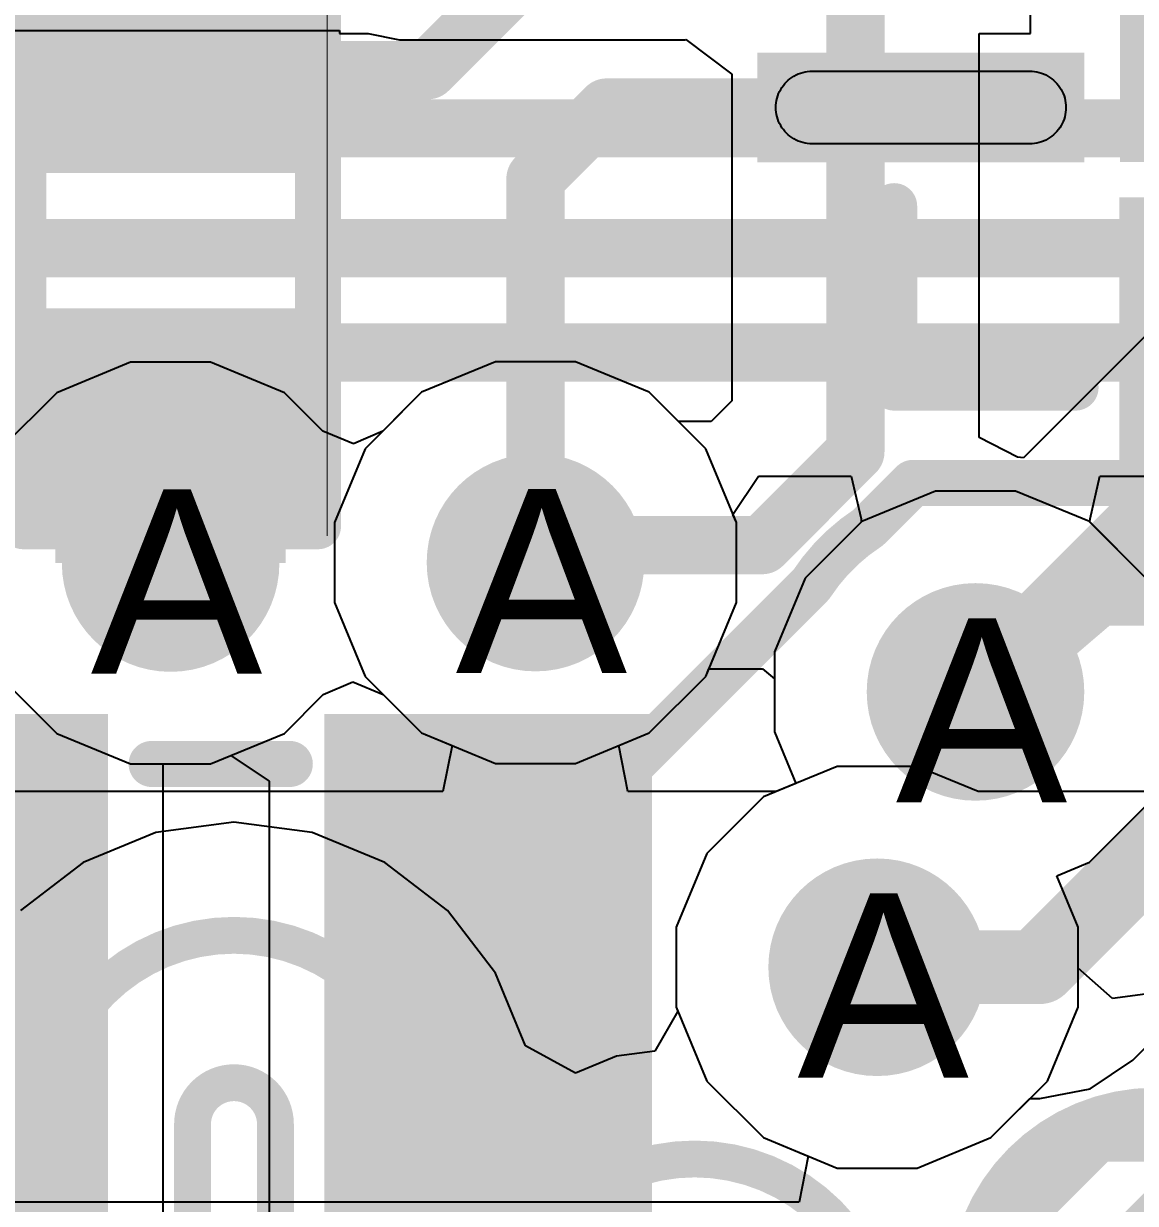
# Model space of a CAD drawing. Header units: inches. Extents: x 0 to 208, y 0 to 213.
# Drawn here: x 4.9383 to 5.059, y 3.1653 to 3.2934 of the extents above; entities that cross this region are included whole.
import ezdxf

# ---------------------------------------------------------------- set-up
doc = ezdxf.new("R2010")
doc.units = ezdxf.units.IN
doc.header["$MEASUREMENT"] = 0
for name, color, linetype in [('Bottom Layer', 5, 'Continuous'), ('Bottom Overlay', 54, 'Continuous'), ('Bottom Paste', 16, 'Continuous'), ('Bottom Solder', 6, 'Continuous'), ('Drill Drawing', 1, 'Continuous'), ('L2_GND1', 16, 'Continuous'), ('L3_SIG1', 76, 'Continuous'), ('L4_PWR', 90, 'Continuous'), ('L5_GND2', 156, 'Continuous'), ('L6_SIG2', 130, 'Continuous'), ('L7_GND3', 216, 'Continuous'), ('Top Layer', 1, 'Continuous'), ('Via Holes', 16, 'Continuous')]:
    doc.layers.add(name, color=color, linetype=linetype)
doc.styles.add('Arial', font='', dxfattribs={"height": 0.2})
doc.styles.get('Arial').set_extended_font_data('Arial')

# ---------------------------------------------------------------- blocks, each defined once
blk = doc.blocks.new('WQFN_40_EP_5X5__B_404')
at = {"layer": 'Bottom Layer'}
blk.add_hatch(color=5, dxfattribs=at).paths.add_polyline_path([(0.06696, -0.08265), (0.07484, -0.08265), (0.07484, -0.11415), (0.06696, -0.11415)])
at = {"layer": 'Bottom Solder'}
for points in [[(-0.0768, 0.0768), (0.0768, 0.0768), (0.0768, -0.0768), (-0.0768, -0.0768)], [(0.08065, -0.07684), (0.08065, -0.06496), (0.11615, -0.06496), (0.11615, -0.07684)], [(0.06496, -0.08065), (0.07684, -0.08065), (0.07684, -0.11615), (0.06496, -0.11615)]]:
    blk.add_hatch(color=6, dxfattribs=at).paths.add_polyline_path(points)
at = {"layer": 'Bottom Overlay'}
for points in [[(0.1013, -0.1013, 0.005, 0.005, 0), (0.1013, -0.08161, 0.005, 0.005, 0)], [(0.1013, -0.1013, 0.005, 0.005, 0), (0.08161, -0.1013, 0.005, 0.005, 0)]]:
    blk.add_lwpolyline(points, format="xyseb", dxfattribs=at)
for points in [[(0.10005, -0.08161, 0.0025, 0.0025, 1), (0.10255, -0.08161, 0.0025, 0.0025, 1)], [(0.08036, -0.1013, 0.0025, 0.0025, 1), (0.08286, -0.1013, 0.0025, 0.0025, 1)], [(0.10005, -0.1013, 0.0025, 0.0025, 1), (0.10255, -0.1013, 0.0025, 0.0025, 1)], [(0.10005, -0.1013, 0.0025, 0.0025, 1), (0.10255, -0.1013, 0.0025, 0.0025, 1)]]:
    blk.add_lwpolyline(points, format="xyseb", close=True, dxfattribs=at)
at = {"layer": 'Bottom Paste'}
for p, q in [((0.06871, -0.08332), (0.06893, -0.08318)), ((0.06893, -0.08318), (0.06916, -0.08306)), ((0.06916, -0.08306), (0.06939, -0.08295)), ((0.06939, -0.08295), (0.06963, -0.08286)), ((0.06963, -0.08286), (0.06988, -0.08279)), ((0.06988, -0.08279), (0.07013, -0.08273)), ((0.07013, -0.08273), (0.07039, -0.08269)), ((0.07039, -0.08269), (0.07064, -0.08266)), ((0.07064, -0.08266), (0.0709, -0.08265)), ((0.0709, -0.08265), (0.07116, -0.08266)), ((0.07116, -0.08266), (0.07141, -0.08269)), ((0.07141, -0.08269), (0.07167, -0.08273)), ((0.07167, -0.08273), (0.07192, -0.08279)), ((0.07192, -0.08279), (0.07217, -0.08286)), ((0.07217, -0.08286), (0.07241, -0.08295)), ((0.07241, -0.08295), (0.07264, -0.08306)), ((0.07264, -0.08306), (0.07287, -0.08318)), ((0.07287, -0.08318), (0.07309, -0.08332)), ((0.06749, -0.08462), (0.06763, -0.0844)), ((0.06763, -0.0844), (0.06778, -0.08419)), ((0.06778, -0.08419), (0.06794, -0.08399)), ((0.06794, -0.08399), (0.06812, -0.08381)), ((0.06812, -0.08381), (0.0683, -0.08363)), ((0.0683, -0.08363), (0.0685, -0.08347)), ((0.0685, -0.08347), (0.06871, -0.08332)), ((0.07309, -0.08332), (0.0733, -0.08347)), ((0.0733, -0.08347), (0.0735, -0.08363)), ((0.0735, -0.08363), (0.07368, -0.08381)), ((0.07368, -0.08381), (0.07386, -0.08399)), ((0.07386, -0.08399), (0.07402, -0.08419)), ((0.07402, -0.08419), (0.07417, -0.0844)), ((0.07417, -0.0844), (0.07431, -0.08462)), ((0.06704, -0.08582), (0.0671, -0.08557)), ((0.0671, -0.08557), (0.06717, -0.08532)), ((0.06717, -0.08532), (0.06726, -0.08508)), ((0.06726, -0.08508), (0.06737, -0.08485)), ((0.06737, -0.08485), (0.06749, -0.08462)), ((0.07431, -0.08462), (0.07443, -0.08485)), ((0.07443, -0.08485), (0.07454, -0.08508)), ((0.07454, -0.08508), (0.07463, -0.08532)), ((0.07463, -0.08532), (0.0747, -0.08557)), ((0.0747, -0.08557), (0.07476, -0.08582)), ((0.06696, -0.08659), (0.06697, -0.08633)), ((0.06696, -0.11021), (0.06696, -0.08659)), ((0.06697, -0.08633), (0.067, -0.08607)), ((0.067, -0.08607), (0.06704, -0.08582)), ((0.07476, -0.08582), (0.0748, -0.08607)), ((0.0748, -0.08607), (0.0748, -0.08607)), ((0.0748, -0.08607), (0.07483, -0.08633)), ((0.07483, -0.08633), (0.07484, -0.08659)), ((0.07484, -0.08659), (0.07484, -0.11021)), ((0.06697, -0.11047), (0.06696, -0.11021)), ((0.067, -0.11073), (0.06697, -0.11047)), ((0.06704, -0.11098), (0.067, -0.11073)), ((0.0671, -0.11123), (0.06704, -0.11098)), ((0.06717, -0.11148), (0.0671, -0.11123)), ((0.0747, -0.11123), (0.07463, -0.11148)), ((0.07476, -0.11098), (0.0747, -0.11123)), ((0.0748, -0.11073), (0.07476, -0.11098)), ((0.07483, -0.11047), (0.0748, -0.11073)), ((0.07484, -0.11021), (0.07483, -0.11047)), ((0.06726, -0.11172), (0.06717, -0.11148)), ((0.06737, -0.11195), (0.06726, -0.11172)), ((0.06749, -0.11218), (0.06737, -0.11195)), ((0.06763, -0.1124), (0.06749, -0.11218)), ((0.06778, -0.11261), (0.06763, -0.1124)), ((0.06794, -0.11281), (0.06778, -0.11261)), ((0.07402, -0.11261), (0.07386, -0.11281)), ((0.07417, -0.1124), (0.07402, -0.11261)), ((0.07431, -0.11218), (0.07417, -0.1124)), ((0.07443, -0.11195), (0.07431, -0.11218)), ((0.07454, -0.11172), (0.07443, -0.11195)), ((0.07463, -0.11148), (0.07454, -0.11172)), ((0.06812, -0.11299), (0.06794, -0.11281)), ((0.0683, -0.11317), (0.06812, -0.11299)), ((0.0685, -0.11333), (0.0683, -0.11317)), ((0.06871, -0.11348), (0.0685, -0.11333)), ((0.06893, -0.11362), (0.06871, -0.11348)), ((0.06916, -0.11374), (0.06893, -0.11362)), ((0.06939, -0.11385), (0.06916, -0.11374)), ((0.06963, -0.11394), (0.06939, -0.11385)), ((0.06988, -0.11401), (0.06963, -0.11394)), ((0.07217, -0.11394), (0.07192, -0.11401)), ((0.07241, -0.11385), (0.07217, -0.11394)), ((0.07264, -0.11374), (0.07241, -0.11385)), ((0.07287, -0.11362), (0.07264, -0.11374)), ((0.07309, -0.11348), (0.07287, -0.11362)), ((0.0733, -0.11333), (0.07309, -0.11348)), ((0.0735, -0.11317), (0.0733, -0.11333)), ((0.07368, -0.11299), (0.0735, -0.11317)), ((0.07386, -0.11281), (0.07368, -0.11299)), ((0.07013, -0.11407), (0.06988, -0.11401)), ((0.07039, -0.11411), (0.07013, -0.11407)), ((0.07064, -0.11414), (0.07039, -0.11411)), ((0.0709, -0.11415), (0.07064, -0.11414)), ((0.07116, -0.11414), (0.0709, -0.11415)), ((0.07141, -0.11411), (0.07116, -0.11414)), ((0.07167, -0.11407), (0.07141, -0.11411)), ((0.07192, -0.11401), (0.07167, -0.11407))]:
    blk.add_line(p, q, dxfattribs=at)
blk = doc.blocks.new('RES_0402_B_425')
at = {"layer": 'Bottom Layer'}
for points in [[(-0.0095, 0.0125), (-0.0095, -0.0125), (-0.0275, -0.0125), (-0.0275, 0.0125)], [(0.0275, 0.0125), (0.0275, -0.0125), (0.0095, -0.0125), (0.0095, 0.0125)]]:
    blk.add_hatch(color=5, dxfattribs=at).paths.add_polyline_path(points)
at = {"layer": 'Bottom Paste'}
for points in [[(-0.0095, 0.0125), (-0.0095, -0.0125), (-0.0275, -0.0125), (-0.0275, 0.0125)], [(0.0275, 0.0125), (0.0275, -0.0125), (0.0095, -0.0125), (0.0095, 0.0125)]]:
    blk.add_hatch(color=16, dxfattribs=at).paths.add_polyline_path(points)
at = {"layer": 'Bottom Solder'}
for points in [[(-0.00733, 0.01466), (-0.00733, -0.01467), (-0.02966, -0.01467), (-0.02966, 0.01466)], [(0.02967, 0.01466), (0.02967, -0.01467), (0.00734, -0.01467), (0.00734, 0.01466)]]:
    blk.add_hatch(color=6, dxfattribs=at).paths.add_polyline_path(points)
at = {"layer": 'Bottom Overlay'}
for points in [[(-0.031, -0.016, 0.005, 0.005, 0), (-0.031, 0.016, 0.005, 0.005, 0)], [(0.031, 0.016, 0.005, 0.005, 0), (-0.031, 0.016, 0.005, 0.005, 0)], [(0.031, -0.016, 0.005, 0.005, 0), (0.031, 0.016, 0.005, 0.005, 0)], [(0.032, 0.017, 0.000127, 0.000127, 0), (-0.032, 0.017, 0.000127, 0.000127, 0)], [(0.031, -0.016, 0.005, 0.005, 0), (-0.031, -0.016, 0.005, 0.005, 0)]]:
    blk.add_lwpolyline(points, format="xyseb", dxfattribs=at)
for points in [[(-0.03225, 0.016, 0.0025, 0.0025, 1), (-0.02975, 0.016, 0.0025, 0.0025, 1)], [(-0.03225, 0.016, 0.0025, 0.0025, 1), (-0.02975, 0.016, 0.0025, 0.0025, 1)], [(0.02975, 0.016, 0.0025, 0.0025, 1), (0.03225, 0.016, 0.0025, 0.0025, 1)], [(0.02975, 0.016, 0.0025, 0.0025, 1), (0.03225, 0.016, 0.0025, 0.0025, 1)], [(-0.03203, 0.017, 0.0000635, 0.0000635, 1), (-0.03197, 0.017, 0.0000635, 0.0000635, 1)], [(0.03197, 0.017, 0.0000635, 0.0000635, 1), (0.03203, 0.017, 0.0000635, 0.0000635, 1)], [(-0.03225, -0.016, 0.0025, 0.0025, 1), (-0.02975, -0.016, 0.0025, 0.0025, 1)], [(-0.03225, -0.016, 0.0025, 0.0025, 1), (-0.02975, -0.016, 0.0025, 0.0025, 1)], [(0.02975, -0.016, 0.0025, 0.0025, 1), (0.03225, -0.016, 0.0025, 0.0025, 1)], [(0.02975, -0.016, 0.0025, 0.0025, 1), (0.03225, -0.016, 0.0025, 0.0025, 1)]]:
    blk.add_lwpolyline(points, format="xyseb", close=True, dxfattribs=at)
blk = doc.blocks.new('MAKK2016T2R2M__B_510')
at = {"layer": 'Bottom Layer'}
for points in [[(-0.04331, 0.03543), (-0.01575, 0.03543), (-0.01575, -0.03543), (-0.04331, -0.03543)], [(0.01575, 0.03543), (0.04331, 0.03543), (0.04331, -0.03543), (0.01575, -0.03543)]]:
    blk.add_hatch(color=5, dxfattribs=at).paths.add_polyline_path(points)
at = {"layer": 'Bottom Paste'}
for points in [[(-0.04331, 0.03543), (-0.01575, 0.03543), (-0.01575, -0.03543), (-0.04331, -0.03543)], [(0.01575, 0.03543), (0.04331, 0.03543), (0.04331, -0.03543), (0.01575, -0.03543)]]:
    blk.add_hatch(color=16, dxfattribs=at).paths.add_polyline_path(points)
at = {"layer": 'Bottom Solder'}
for points in [[(-0.04731, 0.03943), (-0.01175, 0.03943), (-0.01175, -0.03943), (-0.04731, -0.03943)], [(0.01175, 0.03943), (0.04731, 0.03943), (0.04731, -0.03943), (0.01175, -0.03943)]]:
    blk.add_hatch(color=6, dxfattribs=at).paths.add_polyline_path(points)
at = {"layer": 'Bottom Overlay'}
for points in [[(0.007, 0.034, 0.005, 0.005, 0), (-0.008, 0.034, 0.005, 0.005, 0)], [(0.007, -0.034, 0.005, 0.005, 0), (-0.008, -0.034, 0.005, 0.005, 0)]]:
    blk.add_lwpolyline(points, format="xyseb", dxfattribs=at)
for points in [[(-0.00925, 0.034, 0.0025, 0.0025, 1), (-0.00675, 0.034, 0.0025, 0.0025, 1)], [(0.00575, 0.034, 0.0025, 0.0025, 1), (0.00825, 0.034, 0.0025, 0.0025, 1)], [(-0.00925, -0.034, 0.0025, 0.0025, 1), (-0.00675, -0.034, 0.0025, 0.0025, 1)], [(0.00575, -0.034, 0.0025, 0.0025, 1), (0.00825, -0.034, 0.0025, 0.0025, 1)]]:
    blk.add_lwpolyline(points, format="xyseb", close=True, dxfattribs=at)

msp = doc.modelspace()

# ---------------------------------------------------------------- hatches: boundary and pattern name
at = {"layer": 'Bottom Layer'}
msp.add_hatch(color=5, dxfattribs=at).paths.add_polyline_path([(4.94175, 3.23481), (4.96675, 3.23481), (4.96675, 3.26131), (4.94175, 3.26131)])
h = msp.add_hatch(color=5, dxfattribs=at)
edge = h.paths.add_edge_path()
edge.add_arc((4.95425, 3.23481), 0.01181, 0, 360)
h = msp.add_hatch(color=5, dxfattribs=at)
edge = h.paths.add_edge_path()
edge.add_arc((4.99386, 3.23486), 0.01181, 0, 360)
h = msp.add_hatch(color=5, dxfattribs=at)
edge = h.paths.add_edge_path()
edge.add_arc((5.04163, 3.22082), 0.01181, 0, 360)
h = msp.add_hatch(color=5, dxfattribs=at)
edge = h.paths.add_edge_path()
edge.add_arc((5.03095, 3.19093), 0.01181, 0, 360)
at = {"layer": 'L2_GND1'}
h = msp.add_hatch(color=16, dxfattribs=at)
edge = h.paths.add_edge_path()
edge.add_arc((4.95425, 3.23481), 0.01181, 0, 360)
h = msp.add_hatch(color=16, dxfattribs=at)
edge = h.paths.add_edge_path()
edge.add_arc((4.99386, 3.23486), 0.01181, 0, 360)
h = msp.add_hatch(color=16, dxfattribs=at)
edge = h.paths.add_edge_path()
edge.add_arc((5.04163, 3.22082), 0.01181, 0, 360)
h = msp.add_hatch(color=16, dxfattribs=at)
edge = h.paths.add_edge_path()
edge.add_arc((5.03095, 3.19093), 0.01181, 0, 360)
at = {"layer": 'L3_SIG1'}
h = msp.add_hatch(color=76, dxfattribs=at)
edge = h.paths.add_edge_path()
edge.add_arc((4.95425, 3.23481), 0.01181, 0, 360)
h = msp.add_hatch(color=76, dxfattribs=at)
edge = h.paths.add_edge_path()
edge.add_arc((4.99386, 3.23486), 0.01181, 0, 360)
h = msp.add_hatch(color=76, dxfattribs=at)
edge = h.paths.add_edge_path()
edge.add_arc((5.04163, 3.22082), 0.01181, 0, 360)
h = msp.add_hatch(color=76, dxfattribs=at)
edge = h.paths.add_edge_path()
edge.add_arc((5.03095, 3.19093), 0.01181, 0, 360)
at = {"layer": 'L4_PWR'}
h = msp.add_hatch(color=90, dxfattribs=at)
edge = h.paths.add_edge_path()
edge.add_arc((4.95425, 3.23481), 0.01181, 0, 360)
h = msp.add_hatch(color=90, dxfattribs=at)
edge = h.paths.add_edge_path()
edge.add_arc((4.99386, 3.23486), 0.01181, 0, 360)
h = msp.add_hatch(color=90, dxfattribs=at)
edge = h.paths.add_edge_path()
edge.add_arc((5.04163, 3.22082), 0.01181, 0, 360)
h = msp.add_hatch(color=90, dxfattribs=at)
edge = h.paths.add_edge_path()
edge.add_arc((5.03095, 3.19093), 0.01181, 0, 360)
at = {"layer": 'L5_GND2'}
h = msp.add_hatch(color=156, dxfattribs=at)
edge = h.paths.add_edge_path()
edge.add_arc((4.95425, 3.23481), 0.01181, 0, 360)
h = msp.add_hatch(color=156, dxfattribs=at)
edge = h.paths.add_edge_path()
edge.add_arc((4.99386, 3.23486), 0.01181, 0, 360)
h = msp.add_hatch(color=156, dxfattribs=at)
edge = h.paths.add_edge_path()
edge.add_arc((5.04163, 3.22082), 0.01181, 0, 360)
h = msp.add_hatch(color=156, dxfattribs=at)
edge = h.paths.add_edge_path()
edge.add_arc((5.03095, 3.19093), 0.01181, 0, 360)
at = {"layer": 'L6_SIG2'}
h = msp.add_hatch(color=130, dxfattribs=at)
edge = h.paths.add_edge_path()
edge.add_arc((4.95425, 3.23481), 0.01181, 0, 360)
h = msp.add_hatch(color=130, dxfattribs=at)
edge = h.paths.add_edge_path()
edge.add_arc((4.99386, 3.23486), 0.01181, 0, 360)
h = msp.add_hatch(color=130, dxfattribs=at)
edge = h.paths.add_edge_path()
edge.add_arc((5.04163, 3.22082), 0.01181, 0, 360)
h = msp.add_hatch(color=130, dxfattribs=at)
edge = h.paths.add_edge_path()
edge.add_arc((5.03095, 3.19093), 0.01181, 0, 360)
at = {"layer": 'L7_GND3'}
h = msp.add_hatch(color=216, dxfattribs=at)
edge = h.paths.add_edge_path()
edge.add_arc((4.95425, 3.23481), 0.01181, 0, 360)
h = msp.add_hatch(color=216, dxfattribs=at)
edge = h.paths.add_edge_path()
edge.add_arc((4.99386, 3.23486), 0.01181, 0, 360)
h = msp.add_hatch(color=216, dxfattribs=at)
edge = h.paths.add_edge_path()
edge.add_arc((5.04163, 3.22082), 0.01181, 0, 360)
h = msp.add_hatch(color=216, dxfattribs=at)
edge = h.paths.add_edge_path()
edge.add_arc((5.03095, 3.19093), 0.01181, 0, 360)
at = {"layer": 'Top Layer'}
h = msp.add_hatch(color=1, dxfattribs=at)
edge = h.paths.add_edge_path()
edge.add_arc((4.95425, 3.23481), 0.01181, 0, 360)
h = msp.add_hatch(color=1, dxfattribs=at)
edge = h.paths.add_edge_path()
edge.add_arc((4.99386, 3.23486), 0.01181, 0, 360)
h = msp.add_hatch(color=1, dxfattribs=at)
edge = h.paths.add_edge_path()
edge.add_arc((5.04163, 3.22082), 0.01181, 0, 360)
h = msp.add_hatch(color=1, dxfattribs=at)
edge = h.paths.add_edge_path()
edge.add_arc((5.03095, 3.19093), 0.01181, 0, 360)
at = {"layer": 'Via Holes'}
h = msp.add_hatch(color=7, dxfattribs=at)
edge = h.paths.add_edge_path()
edge.add_arc((4.95425, 3.23481), 0.00591, 0, 360)
h = msp.add_hatch(color=7, dxfattribs=at)
edge = h.paths.add_edge_path()
edge.add_arc((4.99386, 3.23486), 0.00591, 0, 360)
h = msp.add_hatch(color=7, dxfattribs=at)
edge = h.paths.add_edge_path()
edge.add_arc((5.04163, 3.22082), 0.00591, 0, 360)
h = msp.add_hatch(color=7, dxfattribs=at)
edge = h.paths.add_edge_path()
edge.add_arc((5.03095, 3.19093), 0.00591, 0, 360)

# ---------------------------------------------------------------- linework, layer by layer
at = {"layer": 'Bottom Layer'}
for p, q in [((4.95858, 3.213), (4.96078, 3.21391)), ((4.96078, 3.21391), (4.96494, 3.21113)), ((4.95344, 3.13357), (4.95344, 3.213)), ((4.95344, 3.213), (4.95858, 3.213)), ((4.96494, 3.21113), (4.96494, 3.13357))]:
    msp.add_line(p, q, dxfattribs=at)
for points in [[(4.98219, 3.28831, 0.00633, 0.00633, 0), (4.99394, 3.30006, 0.00633, 0.00633, 0)], [(4.95425, 3.28831, 0.00633, 0.00633, 0), (4.98219, 3.28831, 0.00633, 0.00633, 0)], [(4.99386, 3.27655, 0.00633, 0.00633, 0), (5.00157, 3.28426, 0.00633, 0.00633, 0)], [(5.00157, 3.28426, 0.00633, 0.00633, 0), (5.0357, 3.28426, 0.00633, 0.00633, 0)], [(4.99386, 3.23486, 0.00633, 0.00633, 0), (4.99386, 3.27655, 0.00633, 0.00633, 0)], [(5.02997, 3.23865, 0.005, 0.005, 0), (5.03483, 3.24351, 0.005, 0.005, 0)], [(5.03483, 3.24351, 0.005, 0.005, 0), (5.06177, 3.24351, 0.005, 0.005, 0)], [(5.0238, 3.23248, 0.005, 0.005, -0.103447), (5.02997, 3.23865, 0.005, 0.005, 0)], [(5.04817, 3.19093, 0.008, 0.008, 0), (5.09464, 3.2374, 0.008, 0.008, 0)], [(5.04163, 3.22082, 0.008, 0.008, 0), (5.0547, 3.23201, 0.008, 0.008, 0)], [(5.0547, 3.23201, 0.008, 0.008, 0), (5.07087, 3.23201, 0.008, 0.008, 0)], [(5.0003, 3.20898, 0.005, 0.005, 0), (5.0238, 3.23248, 0.005, 0.005, 0)], [(4.98653, 3.18, 0.005, 0.005, 0), (5, 3.20898, 0.005, 0.005, 0)], [(5, 3.20898, 0.005, 0.005, 0), (5.0003, 3.20898, 0.005, 0.005, 0)], [(5.03095, 3.19093, 0.008, 0.008, 0), (5.03394, 3.19392, 0.008, 0.008, 0)], [(5.03095, 3.19093, 0.008, 0.008, 0), (5.04817, 3.19093, 0.008, 0.008, 0)], [(5.018, 3.13629, 0.00633, 0.00633, 0), (5.0547, 3.17299, 0.00633, 0.00633, 0)], [(5.0547, 3.17299, 0.00633, 0.00633, 0), (5.08738, 3.17299, 0.00633, 0.00633, 0)]]:
    msp.add_lwpolyline(points, format="xyseb", dxfattribs=at)
for points in [[(4.95266, 3.28831, 0.00316, 0.00316, 1), (4.95583, 3.28831, 0.00316, 0.00316, 1)], [(4.98061, 3.28831, 0.00316, 0.00316, 1), (4.98377, 3.28831, 0.00316, 0.00316, 1)], [(4.98061, 3.28831, 0.00316, 0.00316, 1), (4.98377, 3.28831, 0.00316, 0.00316, 1)], [(4.99999, 3.28426, 0.00316, 0.00316, 1), (5.00315, 3.28426, 0.00316, 0.00316, 1)], [(4.99999, 3.28426, 0.00316, 0.00316, 1), (5.00315, 3.28426, 0.00316, 0.00316, 1)], [(5.03412, 3.28426, 0.00316, 0.00316, 1), (5.03728, 3.28426, 0.00316, 0.00316, 1)], [(4.99228, 3.27655, 0.00316, 0.00316, 1), (4.99544, 3.27655, 0.00316, 0.00316, 1)], [(4.99228, 3.27655, 0.00316, 0.00316, 1), (4.99544, 3.27655, 0.00316, 0.00316, 1)], [(5.03358, 3.24351, 0.0025, 0.0025, 1), (5.03608, 3.24351, 0.0025, 0.0025, 1)], [(5.03358, 3.24351, 0.0025, 0.0025, 1), (5.03608, 3.24351, 0.0025, 0.0025, 1)], [(5.02872, 3.23865, 0.0025, 0.0025, 1), (5.03122, 3.23865, 0.0025, 0.0025, 1)], [(5.02872, 3.23865, 0.0025, 0.0025, 1), (5.03122, 3.23865, 0.0025, 0.0025, 1)], [(4.99228, 3.23486, 0.00316, 0.00316, 1), (4.99544, 3.23486, 0.00316, 0.00316, 1)], [(5.0527, 3.23201, 0.004, 0.004, 1), (5.0567, 3.23201, 0.004, 0.004, 1)], [(5.0527, 3.23201, 0.004, 0.004, 1), (5.0567, 3.23201, 0.004, 0.004, 1)], [(5.02255, 3.23248, 0.0025, 0.0025, 1), (5.02505, 3.23248, 0.0025, 0.0025, 1)], [(5.02255, 3.23248, 0.0025, 0.0025, 1), (5.02505, 3.23248, 0.0025, 0.0025, 1)], [(5.03963, 3.22082, 0.004, 0.004, 1), (5.04363, 3.22082, 0.004, 0.004, 1)], [(4.99875, 3.20898, 0.0025, 0.0025, 1), (5.00125, 3.20898, 0.0025, 0.0025, 1)], [(4.99875, 3.20898, 0.0025, 0.0025, 1), (5.00125, 3.20898, 0.0025, 0.0025, 1)], [(4.99905, 3.20898, 0.0025, 0.0025, 1), (5.00155, 3.20898, 0.0025, 0.0025, 1)], [(4.99905, 3.20898, 0.0025, 0.0025, 1), (5.00155, 3.20898, 0.0025, 0.0025, 1)], [(5.03194, 3.19392, 0.004, 0.004, 1), (5.03594, 3.19392, 0.004, 0.004, 1)], [(5.02895, 3.19093, 0.004, 0.004, 1), (5.03295, 3.19093, 0.004, 0.004, 1)], [(5.02895, 3.19093, 0.004, 0.004, 1), (5.03295, 3.19093, 0.004, 0.004, 1)], [(5.04617, 3.19093, 0.004, 0.004, 1), (5.05017, 3.19093, 0.004, 0.004, 1)], [(5.04617, 3.19093, 0.004, 0.004, 1), (5.05017, 3.19093, 0.004, 0.004, 1)], [(4.98528, 3.18, 0.0025, 0.0025, 1), (4.98778, 3.18, 0.0025, 0.0025, 1)], [(5.05311, 3.17299, 0.00316, 0.00316, 1), (5.05628, 3.17299, 0.00316, 0.00316, 1)], [(5.05311, 3.17299, 0.00316, 0.00316, 1), (5.05628, 3.17299, 0.00316, 0.00316, 1)]]:
    msp.add_lwpolyline(points, format="xyseb", close=True, dxfattribs=at)
at = {"layer": 'L2_GND1'}
for p, q in [((5.0153, 3.24009), (5.01808, 3.24425)), ((5.01808, 3.24425), (5.02813, 3.24425)), ((5.02813, 3.24425), (5.02921, 3.23961)), ((5.05406, 3.23961), (5.05513, 3.24425)), ((5.05513, 3.24425), (5.17612, 3.24425)), ((5.01567, 3.2392), (5.0153, 3.24009)), ((5.01567, 3.23052), (5.01567, 3.2392)), ((5.02922, 3.23925), (5.02314, 3.23317)), ((5.02921, 3.23961), (5.02922, 3.23925)), ((5.05405, 3.23925), (5.05406, 3.23961)), ((5.06013, 3.23317), (5.05405, 3.23925)), ((5.02314, 3.23317), (5.01982, 3.22516)), ((5.01235, 3.2225), (5.01567, 3.23052)), ((5.01982, 3.22516), (5.01982, 3.21648)), ((4.93576, 3.22246), (4.94189, 3.21632)), ((5.00621, 3.21637), (5.01235, 3.2225)), ((4.97081, 3.22053), (4.97402, 3.22192)), ((4.97402, 3.22192), (4.97734, 3.22053)), ((4.9666, 3.21632), (4.97081, 3.22053)), ((4.97734, 3.22053), (4.9815, 3.21637)), ((4.94189, 3.21632), (4.94991, 3.213)), ((4.95858, 3.213), (4.9666, 3.21632)), ((4.9815, 3.21637), (4.98952, 3.21305)), ((4.9982, 3.21305), (5.00621, 3.21637)), ((5.01982, 3.21648), (5.02214, 3.21089)), ((4.94991, 3.213), (4.95858, 3.213)), ((4.98952, 3.21305), (4.9982, 3.21305)), ((5.02214, 3.21089), (5.0186, 3.20942)), ((5.0186, 3.20942), (5.01246, 3.20329)), ((5.05399, 3.20233), (5.06013, 3.20846)), ((5.01246, 3.20329), (5.00914, 3.19527)), ((5.05045, 3.20086), (5.05399, 3.20233)), ((5.05276, 3.19527), (5.05045, 3.20086)), ((5.00914, 3.19527), (5.00914, 3.18659)), ((5.05276, 3.18659), (5.05276, 3.19527)), ((5.00914, 3.18659), (5.01246, 3.17858)), ((5.04944, 3.17858), (5.05276, 3.18659)), ((5.01246, 3.17858), (5.0186, 3.17244)), ((5.04331, 3.17244), (5.04944, 3.17858)), ((5.0186, 3.17244), (5.02662, 3.16912)), ((5.03529, 3.16912), (5.04331, 3.17244)), ((5.02662, 3.16912), (5.03529, 3.16912))]:
    msp.add_line(p, q, dxfattribs=at)
for points in [[(4.90469, 3.282, 0.00633, 0.00633, 0), (5.452, 3.282, 0.00633, 0.00633, 0)], [(4.90889, 3.269, 0.00633, 0.00633, 0), (5.18755, 3.269, 0.00633, 0.00633, 0)], [(4.91477, 3.25767, 0.00633, 0.00633, 0), (5.18168, 3.25767, 0.00633, 0.00633, 0)]]:
    msp.add_lwpolyline(points, format="xyseb", dxfattribs=at)
at = {"layer": 'L3_SIG1'}
for p, q in [((4.94991, 3.25662), (4.94189, 3.2533)), ((4.95858, 3.25662), (4.94991, 3.25662)), ((4.9666, 3.2533), (4.95858, 3.25662)), ((4.98952, 3.25667), (4.9815, 3.25335)), ((4.9982, 3.25667), (4.98952, 3.25667)), ((5.00621, 3.25335), (4.9982, 3.25667)), ((4.94189, 3.2533), (4.93576, 3.24717)), ((4.97076, 3.24914), (4.9666, 3.2533)), ((4.9815, 3.25335), (4.97729, 3.24914)), ((5.01235, 3.24721), (5.00621, 3.25335)), ((4.97409, 3.24775), (4.97076, 3.24914)), ((4.97729, 3.24914), (4.97409, 3.24775)), ((5.01567, 3.2392), (5.01235, 3.24721)), ((5.0373, 3.24263), (5.02928, 3.23931)), ((5.04597, 3.24263), (5.0373, 3.24263)), ((5.05399, 3.23931), (5.04597, 3.24263)), ((5.01567, 3.23052), (5.01567, 3.2392)), ((5.02928, 3.23931), (5.02314, 3.23317)), ((5.06013, 3.23317), (5.05399, 3.23931)), ((5.02314, 3.23317), (5.01982, 3.22516)), ((5.01235, 3.2225), (5.01567, 3.23052)), ((5.01982, 3.22516), (5.01982, 3.21648)), ((4.93576, 3.22246), (4.94189, 3.21632)), ((5.00621, 3.21637), (5.01235, 3.2225)), ((4.97081, 3.22053), (4.97402, 3.22192)), ((4.97402, 3.22192), (4.97734, 3.22053)), ((4.9666, 3.21632), (4.97081, 3.22053)), ((4.97734, 3.22053), (4.9815, 3.21637)), ((4.94189, 3.21632), (4.94991, 3.213)), ((4.95858, 3.213), (4.9666, 3.21632)), ((4.9815, 3.21637), (4.98952, 3.21305)), ((4.9982, 3.21305), (5.00621, 3.21637)), ((5.01982, 3.21648), (5.02214, 3.21089)), ((4.94991, 3.213), (4.95858, 3.213)), ((4.98952, 3.21305), (4.9982, 3.21305)), ((5.02214, 3.21089), (5.0186, 3.20942)), ((5.0186, 3.20942), (5.01246, 3.20329)), ((5.05399, 3.20233), (5.06013, 3.20846)), ((5.01246, 3.20329), (5.00914, 3.19527)), ((5.05045, 3.20086), (5.05399, 3.20233)), ((5.05276, 3.19527), (5.05045, 3.20086)), ((5.00914, 3.19527), (5.00914, 3.18659)), ((5.05276, 3.18659), (5.05276, 3.19527)), ((5.00914, 3.18659), (5.01246, 3.17858)), ((5.04944, 3.17858), (5.05276, 3.18659)), ((5.01246, 3.17858), (5.0186, 3.17244)), ((5.04331, 3.17244), (5.04944, 3.17858)), ((5.0186, 3.17244), (5.02662, 3.16912)), ((5.03529, 3.16912), (5.04331, 3.17244)), ((5.02662, 3.16912), (5.03529, 3.16912))]:
    msp.add_line(p, q, dxfattribs=at)
at = {"layer": 'L4_PWR'}
for p, q in [((4.98952, 3.25667), (4.9815, 3.25335)), ((4.9982, 3.25667), (4.98952, 3.25667)), ((5.00621, 3.25335), (4.9982, 3.25667)), ((4.9815, 3.25335), (4.97537, 3.24721)), ((5.01235, 3.24721), (5.00621, 3.25335)), ((4.97537, 3.24721), (4.97205, 3.2392)), ((5.01567, 3.2392), (5.01235, 3.24721)), ((4.97205, 3.2392), (4.97205, 3.23052)), ((5.01567, 3.23052), (5.01567, 3.2392)), ((4.97205, 3.23052), (4.97537, 3.2225)), ((5.01235, 3.2225), (5.01567, 3.23052)), ((4.97537, 3.2225), (4.9815, 3.21637)), ((5.00621, 3.21637), (5.01235, 3.2225)), ((4.9815, 3.21637), (4.98481, 3.215)), ((5.00291, 3.215), (5.00621, 3.21637)), ((4.98481, 3.215), (4.98381, 3.21)), ((5.0039, 3.21), (5.00291, 3.215)), ((5.02662, 3.21274), (5.01999, 3.21)), ((5.03529, 3.21274), (5.02662, 3.21274)), ((5.04192, 3.21), (5.03529, 3.21274)), ((4.98381, 3.21), (4.90752, 3.21)), ((5.01999, 3.21), (5.0039, 3.21)), ((5.06965, 3.21), (5.04192, 3.21))]:
    msp.add_line(p, q, dxfattribs=at)
at = {"layer": 'L5_GND2'}
for p, q in [((4.94991, 3.25662), (4.94189, 3.2533)), ((4.95858, 3.25662), (4.94991, 3.25662)), ((4.9666, 3.2533), (4.95858, 3.25662)), ((4.98952, 3.25667), (4.9815, 3.25335)), ((4.9982, 3.25667), (4.98952, 3.25667)), ((5.00621, 3.25335), (4.9982, 3.25667)), ((4.94189, 3.2533), (4.93576, 3.24717)), ((4.97076, 3.24914), (4.9666, 3.2533)), ((4.9815, 3.25335), (4.97729, 3.24914)), ((5.01235, 3.24721), (5.00621, 3.25335)), ((4.97409, 3.24775), (4.97076, 3.24914)), ((4.97729, 3.24914), (4.97409, 3.24775)), ((5.01567, 3.2392), (5.01235, 3.24721)), ((5.0373, 3.24263), (5.02928, 3.23931)), ((5.04597, 3.24263), (5.0373, 3.24263)), ((5.05399, 3.23931), (5.04597, 3.24263)), ((5.01567, 3.23052), (5.01567, 3.2392)), ((5.02928, 3.23931), (5.02314, 3.23317)), ((5.06013, 3.23317), (5.05399, 3.23931)), ((5.02314, 3.23317), (5.01982, 3.22516)), ((5.01235, 3.2225), (5.01567, 3.23052)), ((5.01982, 3.22516), (5.01982, 3.21648)), ((4.93576, 3.22246), (4.94189, 3.21632)), ((5.00621, 3.21637), (5.01235, 3.2225)), ((4.97081, 3.22053), (4.97402, 3.22192)), ((4.97402, 3.22192), (4.97734, 3.22053)), ((4.9666, 3.21632), (4.97081, 3.22053)), ((4.97734, 3.22053), (4.9815, 3.21637)), ((4.94189, 3.21632), (4.94991, 3.213)), ((4.95858, 3.213), (4.9666, 3.21632)), ((4.9815, 3.21637), (4.98952, 3.21305)), ((4.9982, 3.21305), (5.00621, 3.21637)), ((5.01982, 3.21648), (5.02214, 3.21089)), ((4.94991, 3.213), (4.95858, 3.213)), ((4.98952, 3.21305), (4.9982, 3.21305)), ((5.02214, 3.21089), (5.0186, 3.20942)), ((5.0186, 3.20942), (5.01246, 3.20329)), ((5.05399, 3.20233), (5.06013, 3.20846)), ((5.01246, 3.20329), (5.00914, 3.19527)), ((5.05045, 3.20086), (5.05399, 3.20233)), ((5.05276, 3.19527), (5.05045, 3.20086)), ((5.00914, 3.19527), (5.00914, 3.18659)), ((5.05276, 3.18659), (5.05276, 3.19527)), ((5.00914, 3.18659), (5.01246, 3.17858)), ((5.04944, 3.17858), (5.05276, 3.18659)), ((5.01246, 3.17858), (5.0186, 3.17244)), ((5.04331, 3.17244), (5.04944, 3.17858)), ((5.0186, 3.17244), (5.02662, 3.16912)), ((5.03529, 3.16912), (5.04331, 3.17244)), ((5.02662, 3.16912), (5.03529, 3.16912))]:
    msp.add_line(p, q, dxfattribs=at)
at = {"layer": 'L6_SIG2'}
for p, q in [((4.94991, 3.25662), (4.94189, 3.2533)), ((4.95858, 3.25662), (4.94991, 3.25662)), ((4.9666, 3.2533), (4.95858, 3.25662)), ((4.98952, 3.25667), (4.9815, 3.25335)), ((4.9982, 3.25667), (4.98952, 3.25667)), ((5.00621, 3.25335), (4.9982, 3.25667)), ((4.94189, 3.2533), (4.93576, 3.24717)), ((4.97076, 3.24914), (4.9666, 3.2533)), ((4.9815, 3.25335), (4.97729, 3.24914)), ((5.01235, 3.24721), (5.00621, 3.25335)), ((4.97409, 3.24775), (4.97076, 3.24914)), ((4.97729, 3.24914), (4.97409, 3.24775)), ((5.01567, 3.2392), (5.01235, 3.24721)), ((5.0373, 3.24263), (5.02928, 3.23931)), ((5.04597, 3.24263), (5.0373, 3.24263)), ((5.05399, 3.23931), (5.04597, 3.24263)), ((5.01567, 3.23052), (5.01567, 3.2392)), ((5.02928, 3.23931), (5.02314, 3.23317)), ((5.06013, 3.23317), (5.05399, 3.23931)), ((5.02314, 3.23317), (5.01982, 3.22516)), ((5.01235, 3.2225), (5.01567, 3.23052)), ((5.01982, 3.22516), (5.01982, 3.21648)), ((4.93576, 3.22246), (4.94189, 3.21632)), ((5.00621, 3.21637), (5.01235, 3.2225)), ((4.97081, 3.22053), (4.97402, 3.22192)), ((4.97402, 3.22192), (4.97734, 3.22053)), ((4.9666, 3.21632), (4.97081, 3.22053)), ((4.97734, 3.22053), (4.9815, 3.21637)), ((4.94189, 3.21632), (4.94991, 3.213)), ((4.95858, 3.213), (4.9666, 3.21632)), ((4.9815, 3.21637), (4.98952, 3.21305)), ((4.9982, 3.21305), (5.00621, 3.21637)), ((5.01982, 3.21648), (5.02214, 3.21089)), ((4.94991, 3.213), (4.95858, 3.213)), ((4.98952, 3.21305), (4.9982, 3.21305)), ((5.02214, 3.21089), (5.0186, 3.20942)), ((5.0186, 3.20942), (5.01246, 3.20329)), ((5.01246, 3.20329), (5.00914, 3.19527)), ((5.00914, 3.19527), (5.00914, 3.18659)), ((5.00914, 3.18659), (5.01246, 3.17858)), ((5.01246, 3.17858), (5.0186, 3.17244)), ((5.0186, 3.17244), (5.02348, 3.17042)), ((5.02348, 3.17042), (5.02248, 3.16542)), ((5.02248, 3.16542), (4.90228, 3.16542))]:
    msp.add_line(p, q, dxfattribs=at)
msp.add_lwpolyline([(5.05, 3.152, 0.00633, 0.00633, 0), (5.06556, 3.16756, 0.00633, 0.00633, 0)], format="xyseb", dxfattribs=at)
at = {"layer": 'L7_GND3'}
for p, q in [((4.94991, 3.25662), (4.94189, 3.2533)), ((4.95858, 3.25662), (4.94991, 3.25662)), ((4.9666, 3.2533), (4.95858, 3.25662)), ((4.98952, 3.25667), (4.9815, 3.25335)), ((4.9982, 3.25667), (4.98952, 3.25667)), ((5.00621, 3.25335), (4.9982, 3.25667)), ((4.94189, 3.2533), (4.93576, 3.24717)), ((4.97076, 3.24914), (4.9666, 3.2533)), ((4.9815, 3.25335), (4.97729, 3.24914)), ((5.01235, 3.24721), (5.00621, 3.25335)), ((4.97409, 3.24775), (4.97076, 3.24914)), ((4.97729, 3.24914), (4.97409, 3.24775)), ((5.01567, 3.2392), (5.01235, 3.24721)), ((5.0373, 3.24263), (5.02928, 3.23931)), ((5.04597, 3.24263), (5.0373, 3.24263)), ((5.05399, 3.23931), (5.04597, 3.24263)), ((5.01567, 3.23052), (5.01567, 3.2392)), ((5.02928, 3.23931), (5.02314, 3.23317)), ((5.06013, 3.23317), (5.05399, 3.23931)), ((5.02314, 3.23317), (5.01982, 3.22516)), ((5.01235, 3.2225), (5.01567, 3.23052)), ((5.01982, 3.22516), (5.01982, 3.21648)), ((4.93576, 3.22246), (4.94189, 3.21632)), ((5.00621, 3.21637), (5.01235, 3.2225)), ((4.97081, 3.22053), (4.97402, 3.22192)), ((4.97402, 3.22192), (4.97734, 3.22053)), ((4.9666, 3.21632), (4.97081, 3.22053)), ((4.97734, 3.22053), (4.9815, 3.21637)), ((4.94189, 3.21632), (4.94991, 3.213)), ((4.95858, 3.213), (4.9666, 3.21632)), ((4.9815, 3.21637), (4.98952, 3.21305)), ((4.9982, 3.21305), (5.00621, 3.21637)), ((5.01982, 3.21648), (5.02214, 3.21089)), ((4.94991, 3.213), (4.95858, 3.213)), ((4.98952, 3.21305), (4.9982, 3.21305)), ((5.02214, 3.21089), (5.0186, 3.20942)), ((5.0186, 3.20942), (5.01246, 3.20329)), ((5.05399, 3.20233), (5.06013, 3.20846)), ((4.96113, 3.20669), (4.95264, 3.20557)), ((4.96961, 3.20557), (4.96113, 3.20669)), ((4.95264, 3.20557), (4.94474, 3.20229)), ((4.97752, 3.20229), (4.96961, 3.20557)), ((5.01246, 3.20329), (5.00914, 3.19527)), ((4.94474, 3.20229), (4.93795, 3.19708)), ((4.98431, 3.19708), (4.97752, 3.20229)), ((5.05045, 3.20086), (5.05399, 3.20233)), ((5.05276, 3.19527), (5.05045, 3.20086)), ((4.98952, 3.19029), (4.98431, 3.19708)), ((5.00914, 3.19527), (5.00914, 3.18659)), ((5.05276, 3.19083), (5.05276, 3.19527)), ((5.05652, 3.18754), (5.05276, 3.19083)), ((4.99279, 3.18239), (4.98952, 3.19029)), ((5.06113, 3.18814), (5.05652, 3.18754)), ((5.00914, 3.18659), (5.00932, 3.18617)), ((5.00932, 3.18617), (5.00682, 3.18184)), ((4.99822, 3.17945), (4.99279, 3.18239)), ((5.00682, 3.18184), (5.00264, 3.18129)), ((5.00264, 3.18129), (4.99822, 3.17945))]:
    msp.add_line(p, q, dxfattribs=at)
for points in [[(4.94063, 3.1739, 0.004, 0.004, -1), (4.98163, 3.1739, 0.004, 0.004, 0)], [(4.95663, 3.1739, 0.004, 0.004, -1), (4.96563, 3.1739, 0.004, 0.004, 0)], [(5.04063, 3.15536, 0.004, 0.004, -1), (5.08163, 3.15536, 0.004, 0.004, 0)], [(4.94063, 3.12976, 0.004, 0.004, 0), (4.94063, 3.1739, 0.004, 0.004, 0)], [(4.95663, 3.12976, 0.004, 0.004, 0), (4.95663, 3.1739, 0.004, 0.004, 0)], [(4.96563, 3.13831, 0.004, 0.004, 0), (4.96563, 3.1739, 0.004, 0.004, 0)], [(4.98163, 3.13831, 0.004, 0.004, 0), (4.98163, 3.1739, 0.004, 0.004, 0)], [(4.99063, 3.14962, 0.004, 0.004, -1), (5.03163, 3.14962, 0.004, 0.004, 0)]]:
    msp.add_lwpolyline(points, format="xyseb", dxfattribs=at)
for points in [[(4.93963, 3.1739, 0.002, 0.002, 1), (4.94163, 3.1739, 0.002, 0.002, 1)], [(4.93963, 3.1739, 0.002, 0.002, 1), (4.94163, 3.1739, 0.002, 0.002, 1)], [(4.95563, 3.1739, 0.002, 0.002, 1), (4.95763, 3.1739, 0.002, 0.002, 1)], [(4.95563, 3.1739, 0.002, 0.002, 1), (4.95763, 3.1739, 0.002, 0.002, 1)], [(4.96463, 3.1739, 0.002, 0.002, 1), (4.96663, 3.1739, 0.002, 0.002, 1)], [(4.96463, 3.1739, 0.002, 0.002, 1), (4.96663, 3.1739, 0.002, 0.002, 1)], [(4.98063, 3.1739, 0.002, 0.002, 1), (4.98263, 3.1739, 0.002, 0.002, 1)], [(4.98063, 3.1739, 0.002, 0.002, 1), (4.98263, 3.1739, 0.002, 0.002, 1)]]:
    msp.add_lwpolyline(points, format="xyseb", close=True, dxfattribs=at)
at = {"layer": 'Top Layer'}
for p, q in [((5.04759, 3.29229), (5.04759, 3.33729)), ((4.88596, 3.29262), (4.97259, 3.29262)), ((4.97259, 3.29262), (4.97259, 3.29229)), ((4.97259, 3.29229), (4.97571, 3.29229)), ((4.97571, 3.29229), (4.97909, 3.29162)), ((4.97909, 3.29162), (5.01009, 3.29162)), ((5.01009, 3.29162), (5.01017, 3.29163)), ((5.01017, 3.29163), (5.01517, 3.28787)), ((5.04201, 3.24845), (5.04201, 3.29229)), ((5.04201, 3.29229), (5.04759, 3.29229)), ((5.01517, 3.28787), (5.01517, 3.25241)), ((5.06158, 3.26095), (5.04685, 3.24622)), ((4.94991, 3.25662), (4.94189, 3.2533)), ((4.95858, 3.25662), (4.94991, 3.25662)), ((4.9666, 3.2533), (4.95858, 3.25662)), ((4.98952, 3.25667), (4.9815, 3.25335)), ((4.9982, 3.25667), (4.98952, 3.25667)), ((5.00621, 3.25335), (4.9982, 3.25667)), ((4.94189, 3.2533), (4.93576, 3.24717)), ((4.97076, 3.24914), (4.9666, 3.2533)), ((4.9815, 3.25335), (4.97729, 3.24914)), ((5.00938, 3.25018), (5.00621, 3.25335)), ((5.01517, 3.25241), (5.01293, 3.25018)), ((5.01293, 3.25018), (5.00938, 3.25018)), ((4.97409, 3.24775), (4.97076, 3.24914)), ((4.97729, 3.24914), (4.97409, 3.24775)), ((5.04618, 3.24631), (5.04201, 3.24845)), ((5.04685, 3.24622), (5.04618, 3.24631)), ((4.93576, 3.22246), (4.94189, 3.21632)), ((5.00621, 3.21637), (5.01235, 3.2225)), ((5.01235, 3.2225), (5.01269, 3.22334)), ((5.01269, 3.22334), (5.01849, 3.22334)), ((5.01849, 3.22334), (5.01982, 3.22224)), ((4.97081, 3.22053), (4.97402, 3.22192)), ((4.97402, 3.22192), (4.97734, 3.22053)), ((5.01982, 3.22224), (5.01982, 3.21648)), ((4.9666, 3.21632), (4.97081, 3.22053)), ((4.97734, 3.22053), (4.9815, 3.21637)), ((4.94189, 3.21632), (4.94991, 3.213)), ((4.95858, 3.213), (4.9666, 3.21632)), ((4.9815, 3.21637), (4.98952, 3.21305)), ((4.9982, 3.21305), (5.00621, 3.21637)), ((5.01982, 3.21648), (5.02214, 3.21089)), ((4.94991, 3.213), (4.95858, 3.213)), ((4.98952, 3.21305), (4.9982, 3.21305)), ((5.02214, 3.21089), (5.0186, 3.20942)), ((5.0186, 3.20942), (5.01246, 3.20329)), ((5.01246, 3.20329), (5.00914, 3.19527)), ((5.00914, 3.19527), (5.00914, 3.18659)), ((5.00914, 3.18659), (5.01246, 3.17858)), ((5.05871, 3.18085), (5.06396, 3.1861)), ((5.05408, 3.17775), (5.05871, 3.18085)), ((5.01246, 3.17858), (5.0186, 3.17244)), ((5.04862, 3.17667), (5.05408, 3.17775)), ((5.04331, 3.17244), (5.04753, 3.17667)), ((5.04753, 3.17667), (5.04862, 3.17667)), ((5.04862, 3.17667), (5.04862, 3.17667)), ((5.0186, 3.17244), (5.02662, 3.16912)), ((5.03529, 3.16912), (5.04331, 3.17244)), ((5.02662, 3.16912), (5.03529, 3.16912))]:
    msp.add_line(p, q, dxfattribs=at)
for points in [[(5.02859, 3.24686, 0.00633, 0.00633, 0), (5.02859, 3.31479, 0.00633, 0.00633, 0)], [(5.04163, 3.22082, 0.008, 0.008, 0), (5.07167, 3.25086, 0.008, 0.008, 0)], [(5.01849, 3.23676, 0.00633, 0.00633, 0), (5.02859, 3.24686, 0.00633, 0.00633, 0)], [(4.99386, 3.23486, 0.00633, 0.00633, 0), (4.99576, 3.23676, 0.00633, 0.00633, 0)], [(4.99576, 3.23676, 0.00633, 0.00633, 0), (5.01849, 3.23676, 0.00633, 0.00633, 0)], [(5.04862, 3.19094, 0.008, 0.008, 0), (5.09054, 3.23286, 0.008, 0.008, 0)], [(5.03095, 3.19093, 0.008, 0.008, 0), (5.03096, 3.19094, 0.008, 0.008, 0)], [(5.03096, 3.19094, 0.008, 0.008, 0), (5.04862, 3.19094, 0.008, 0.008, 0)]]:
    msp.add_lwpolyline(points, format="xyseb", dxfattribs=at)
for points in [[(5.02701, 3.24686, 0.00316, 0.00316, 1), (5.03017, 3.24686, 0.00316, 0.00316, 1)], [(5.02701, 3.24686, 0.00316, 0.00316, 1), (5.03017, 3.24686, 0.00316, 0.00316, 1)], [(4.99418, 3.23676, 0.00316, 0.00316, 1), (4.99734, 3.23676, 0.00316, 0.00316, 1)], [(4.99418, 3.23676, 0.00316, 0.00316, 1), (4.99734, 3.23676, 0.00316, 0.00316, 1)], [(5.01691, 3.23676, 0.00316, 0.00316, 1), (5.02008, 3.23676, 0.00316, 0.00316, 1)], [(5.01691, 3.23676, 0.00316, 0.00316, 1), (5.02008, 3.23676, 0.00316, 0.00316, 1)], [(4.99228, 3.23486, 0.00316, 0.00316, 1), (4.99544, 3.23486, 0.00316, 0.00316, 1)], [(5.03963, 3.22082, 0.004, 0.004, 1), (5.04363, 3.22082, 0.004, 0.004, 1)], [(5.02895, 3.19093, 0.004, 0.004, 1), (5.03295, 3.19093, 0.004, 0.004, 1)], [(5.02896, 3.19094, 0.004, 0.004, 1), (5.03296, 3.19094, 0.004, 0.004, 1)], [(5.02896, 3.19094, 0.004, 0.004, 1), (5.03296, 3.19094, 0.004, 0.004, 1)], [(5.04662, 3.19094, 0.004, 0.004, 1), (5.05062, 3.19094, 0.004, 0.004, 1)], [(5.04662, 3.19094, 0.004, 0.004, 1), (5.05062, 3.19094, 0.004, 0.004, 1)]]:
    msp.add_lwpolyline(points, format="xyseb", close=True, dxfattribs=at)

# ---------------------------------------------------------------- block references
for name, p, rotation in [('WQFN_40_EP_5X5__B_404', (5.1341, 3.35516), 270), ('RES_0402_B_425', (4.95425, 3.26981), 270), ('MAKK2016T2R2M__B_510', (4.95919, 3.179), 180)]:
    msp.add_blockref(name, p, dxfattribs=dict(rotation=rotation))

# ---------------------------------------------------------------- texts
at = {"layer": 'Drill Drawing', "style": 'Arial'}
for p in [(4.98519, 3.22286), (4.94558, 3.22281), (5.03297, 3.20882), (5.02229, 3.17894)]:
    msp.add_text('A', height=0.02, dxfattribs=at).set_placement(p)

doc.saveas('drawing.dxf')
